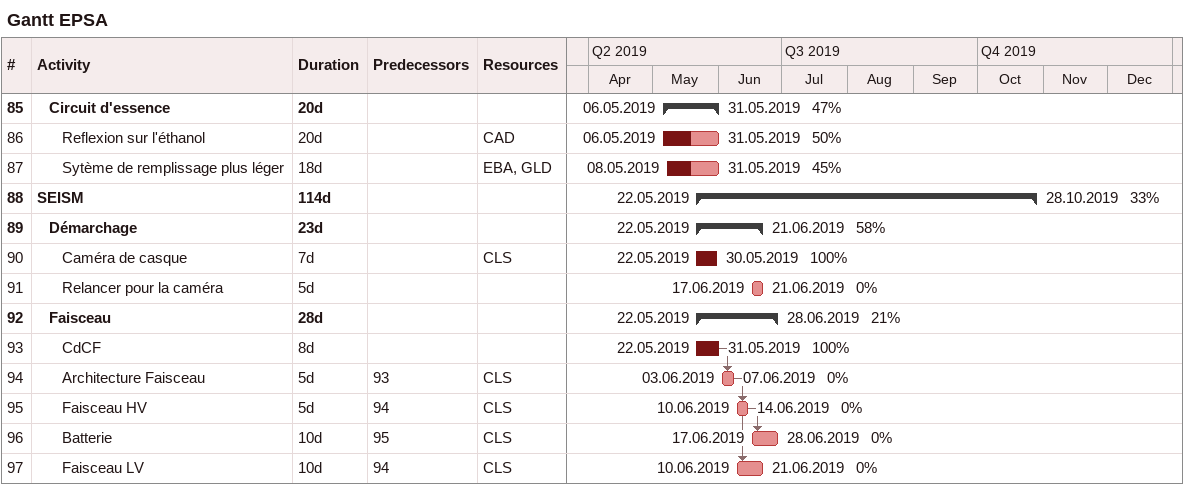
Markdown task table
Gantt EPSA

| ID | Level | Task | Duration | Start | Finish | Predecessors | Resources | % complete |
|---|---|---|---|---|---|---|---|---|
| 85 | 2 | **Circuit d'essence** | 20d | 2019-05-06 | 2019-05-31 |  |  | 47 |
| 86 | 3 | Reflexion sur l'éthanol | 20d | 2019-05-06 | 2019-05-31 |  | CAD | 50 |
| 87 | 3 | Sytème de remplissage plus léger | 18d | 2019-05-08 | 2019-05-31 |  | EBA, GLD | 45 |
| 88 | 1 | **SEISM** | 114d | 2019-05-22 | 2019-10-28 |  |  | 33 |
| 89 | 2 | **Démarchage** | 23d | 2019-05-22 | 2019-06-21 |  |  | 58 |
| 90 | 3 | Caméra de casque | 7d | 2019-05-22 | 2019-05-30 |  | CLS | 100 |
| 91 | 3 | Relancer pour la caméra | 5d | 2019-06-17 | 2019-06-21 |  |  | 0 |
| 92 | 2 | **Faisceau** | 28d | 2019-05-22 | 2019-06-28 |  |  | 21 |
| 93 | 3 | CdCF | 8d | 2019-05-22 | 2019-05-31 |  |  | 100 |
| 94 | 3 | Architecture Faisceau | 5d | 2019-06-03 | 2019-06-07 | 93 | CLS | 0 |
| 95 | 3 | Faisceau HV | 5d | 2019-06-10 | 2019-06-14 | 94 | CLS | 0 |
| 96 | 3 | Batterie | 10d | 2019-06-17 | 2019-06-28 | 95 | CLS | 0 |
| 97 | 3 | Faisceau LV | 10d | 2019-06-10 | 2019-06-21 | 94 | CLS | 0 |
